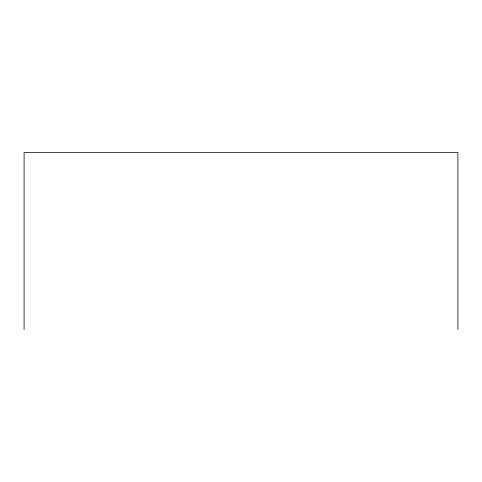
<?xml version="1.0" encoding="UTF-8"?>
<svg xmlns="http://www.w3.org/2000/svg" width="482" height="482" viewBox="0 0 482 482"><rect width="100%" height="100%" fill="white"/><g stroke="black" fill="none" stroke-linecap="round" stroke-linejoin="round"><path stroke-width="0.72" d="M457.9 329.447L457.9 152.553L24.1 152.553L24.1 329.447"/></g></svg>
